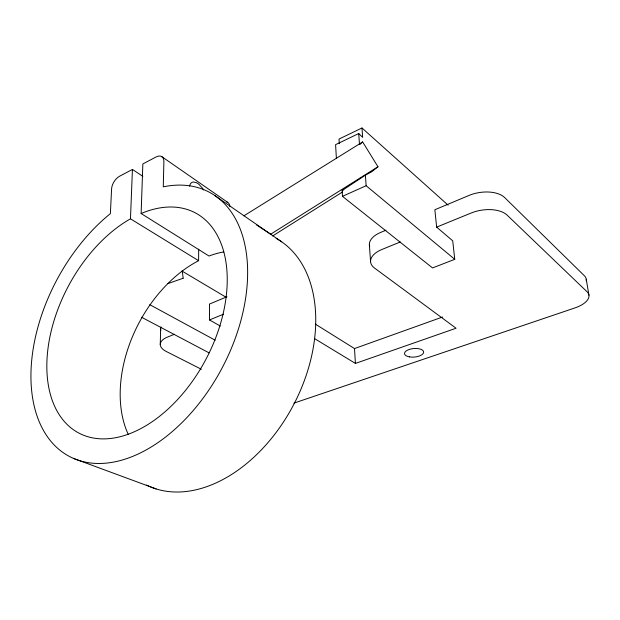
<?xml version="1.0" encoding="UTF-8"?>
<svg xmlns="http://www.w3.org/2000/svg" width="620" height="620" viewBox="0 0 620 620"><rect width="100%" height="100%" fill="white"/><g stroke="black" fill="none" stroke-linecap="round" stroke-linejoin="round"><path stroke-width="0.93" d="M220.309 326.035L209.459 319.943L209.498 304.056L226.959 296.748M128.317 434.566A116.103 78.36 -62.3 0 1 198.601 260.695L198.687 249.139M160.262 344.48L160.634 329.019M132.432 169.438L130.471 218.813A124.542 77.903 -62.1 0 0 60.481 416.57A124.542 77.903 -62.1 0 0 214.861 339.977A124.542 77.903 -62.1 0 0 141.127 213.528L142.848 163.936L156.07 156.961A10.989 6.448 -57.3 0 1 163.889 161.65L163.269 186.845A149.49 93.628 -62.1 0 1 229.749 352.121A149.49 93.628 -62.1 0 1 51.716 442.254A149.49 93.628 -62.1 0 1 110.375 213.621L111.584 188.968A10.71 6.154 -58.5 0 1 119.606 176.204L132.432 169.438L142.848 176.336M360.003 144.421L362.646 141.918L377.96 166.764L371.861 171.678L365.382 175.197L342.124 190.511L342.472 196.331L432.543 267.925L454.755 259.323L452.716 240.831L436.65 227.121L434.845 209.746L469.007 195.447A26.257 14.431 -9.1 0 1 504.719 197.617L584.365 275.745A23.544 11.16 -9.8 0 1 586.241 280.798M256.657 225.013L270.669 234.213L377.96 166.764M272.575 235.98L342.604 191.921M243.885 215.853L362.646 141.918M342.124 190.511L343.782 189.604M448.136 205.181L361.979 127.983L339.016 139.058L339.295 143.708M361.979 127.983L362.654 137.346L358.716 133.54L335.591 144.646L336.373 158.092M342.472 196.331L366.141 185.721L454.755 259.323M385.981 230.19L380.626 232.438A24.738 13.268 -5.6 0 0 369.721 246.651M174.483 334.234L167.338 337.156A22.01 10.083 1.1 0 0 166.168 351.424L201.353 369.257M209.459 319.943L223.526 314.201M400.342 241.955L381.943 249.472A24.932 13.028 -5.5 0 0 374.596 268.103L456.049 328.236L355.423 363.421L314.363 338.489M436.65 227.121L471.123 213.032A26.466 14.183 -8.8 0 1 507.121 215.124L587.07 291.78A23.715 10.951 -9.6 0 1 574.957 307.915L293.903 403.139M167.803 283.65L183.21 278.217M315.324 324.105L354.501 348.564L442.587 317.006M73.338 458.366L156.132 488.932M141.6 317.269L209.087 352.873M149.784 304.66L215.179 340.217M182.024 271.064L225.975 297.181M130.471 218.813L198.601 260.695M141.127 213.528L209.002 256.029A116.103 78.36 -62.3 0 1 223.835 251.898M214.582 195.424L281.705 241.847M161.867 156.69L227.796 202.438M270.669 234.213L270.8 234.624M586.249 279.248L588.954 295.221M365.382 175.197L366.141 185.721M369.373 244.877L370.574 261.702M358.716 133.54L359.461 144.103M354.501 348.564L355.423 363.421M160.844 330.429A21.863 10.292 1.2 0 1 161.092 326.926M183.156 278.147A388.98 109.849 65.4 0 1 182.249 270.878M276.14 238.39A139.337 94.139 -62.3 0 1 293.516 404.938A139.337 94.139 -62.3 0 1 146.506 485.049M226.571 201.864A10.284 6.533 -56.9 0 1 229.935 206.692M189.55 186.202A13.066 6.967 63.6 0 1 193.308 181.962L196.742 182.838A12.826 5.286 55 0 1 198.881 184.295L202.686 188.441A13.066 6.967 63.6 0 1 203.616 189.976M409.44 356.88A9.587 4.27 -5.1 0 0 423.654 352.051A9.587 4.27 -5.1 0 0 409.2 349.471A9.587 4.27 -5.1 0 0 409.44 356.88"/></g></svg>
